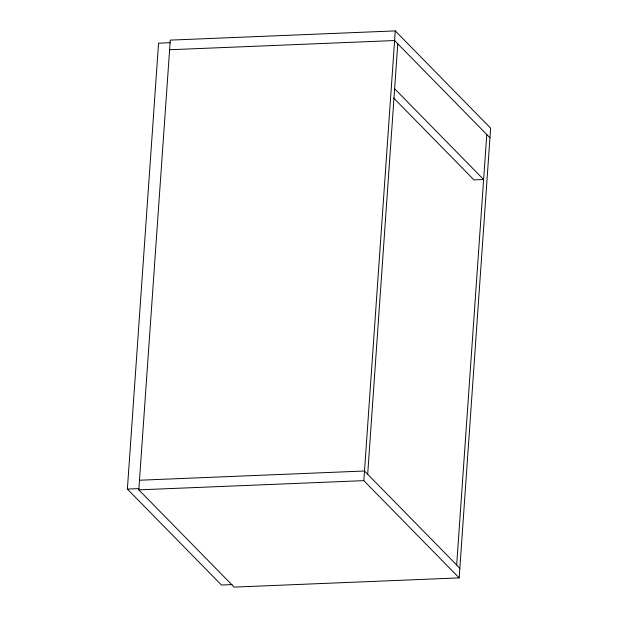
<?xml version="1.0" encoding="UTF-8"?>
<svg xmlns="http://www.w3.org/2000/svg" width="618" height="618" viewBox="0 0 618 618"><rect width="100%" height="100%" fill="white"/><g stroke="black" fill="none" stroke-linecap="round" stroke-linejoin="round"><path stroke-width="0.93" d="M232.067 584.589L221.453 585.022L127.378 489.077L158.556 43.19L170.128 42.712M138.818 489.858L170.274 40.116L395.273 30.9L490.622 128.142L459.174 577.884L234.168 587.1L138.818 489.858L363.824 480.642L459.174 577.884M363.824 480.642L395.273 30.9M367.679 474.253L397.776 43.778M456.671 565.006L486.768 134.539M169.595 49.749L394.601 40.541L489.95 137.775M139.498 480.225L364.496 471.009L459.846 568.251M127.378 489.077L138.95 488.606M394.632 88.753L483.624 179.514L473.983 179.908L393.751 98.084"/></g></svg>
